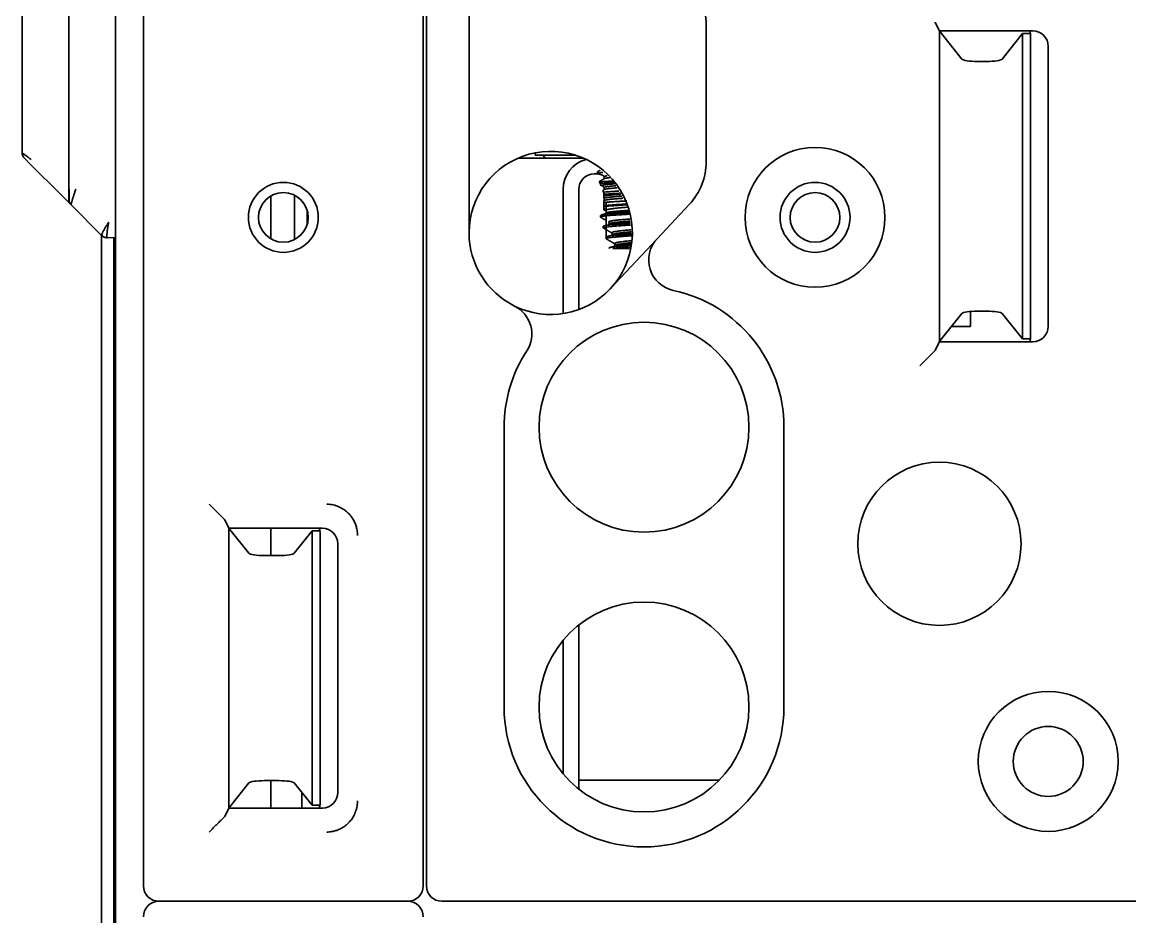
# Model space of a CAD drawing. Header units: millimetres. Extents: x -36 to 4467, y 2 to 3322.
# Drawn here: x 2487.3 to 2558.5, y 2650 to 2707.6 of the extents above; entities that cross this region are included whole.
import ezdxf

# ---------------------------------------------------------------- set-up
doc = ezdxf.new("R2010")
doc.units = ezdxf.units.MM
doc.layers.add('1', color=7, linetype='Continuous', true_color=0xffffff)

msp = doc.modelspace()

# ---------------------------------------------------------------- linework, layer by layer
at = {"layer": '1', "color": 7, "linetype": 'Continuous', "lineweight": 35}
for p, q in [((2495.073, 3178.038), (2495.073, 2652.038)), ((2493.273, 2546.379), (2493.273, 3159.238)), ((2490.273, 2757.626), (2490.273, 2696.85)), ((2487.273, 2755.281), (2487.273, 2699.195)), ((2513.073, 2652.038), (2513.073, 2725.038)), ((2513.273, 2652.038), (2513.273, 2724.038)), ((2516.023, 2712.038), (2516.023, 2694.038)), ((2546.002, 2707.582), (2546.273, 2707.038)), ((2531.273, 2698.618), (2531.273, 2707.458)), ((2546.273, 2687.038), (2546.273, 2707.038)), ((2552.284, 2707.038), (2546.273, 2707.038)), ((2546.331, 2706.965), (2546.305, 2707.038)), ((2547.719, 2705.224), (2546.331, 2706.965)), ((2551.617, 2706.862), (2550.312, 2705.224)), ((2552.128, 2706.862), (2551.617, 2706.862)), ((2551.617, 2706.862), (2551.617, 2687.214)), ((2552.132, 2687.288), (2552.132, 2706.788)), ((2553.273, 2688.038), (2553.273, 2706.038)), ((2549.321, 2705.072), (2548.709, 2705.072)), ((2520.273, 2699.192), (2520.273, 2699.038)), ((2522.874, 2699.038), (2520.273, 2699.038)), ((2487.858, 2698.402), (2487.419, 2698.842)), ((2489.687, 2696.574), (2487.858, 2698.402)), ((2519.148, 2698.838), (2523.404, 2698.838)), ((2524.073, 2697.838), (2524.315, 2697.838)), ((2524.281, 2697.974), (2524.272, 2697.963)), ((2524.272, 2697.963), (2524.272, 2697.861)), ((2524.714, 2697.66), (2524.714, 2697.518)), ((2490.273, 2696.85), (2490.273, 2696.195)), ((2522.073, 2688.849), (2522.073, 2696.838)), ((2523.073, 2689.106), (2523.073, 2696.838)), ((2524.413, 2697.305), (2524.399, 2697.342)), ((2524.401, 2697.338), (2524.41, 2697.315)), ((2524.5, 2697.09), (2524.491, 2697.108)), ((2524.498, 2697.088), (2524.586, 2697.064)), ((2524.714, 2696.96), (2524.714, 2696.818)), ((2490.419, 2695.842), (2489.687, 2696.574)), ((2503.273, 2693.652), (2503.273, 2696.421)), ((2504.798, 2693.612), (2504.798, 2696.465)), ((2524.685, 2696.28), (2524.714, 2696.256)), ((2524.69, 2696.614), (2524.69, 2696.517)), ((2524.714, 2696.26), (2524.714, 2696.123)), ((2490.419, 2695.842), (2492.384, 2693.877)), ((2505.595, 2694.545), (2505.595, 2695.532)), ((2524.689, 2695.69), (2524.691, 2695.615)), ((2524.691, 2695.998), (2524.691, 2695.791)), ((2524.692, 2695.577), (2524.693, 2695.521)), ((2524.829, 2695.51), (2524.806, 2695.49)), ((2524.806, 2695.49), (2524.851, 2695.323)), ((2524.841, 2696.023), (2524.841, 2695.315)), ((2526.162, 2695.901), (2526.162, 2695.949)), ((2528.112, 2693.662), (2530.193, 2695.885)), ((2524.466, 2695.165), (2524.466, 2695.062)), ((2524.841, 2695.241), (2524.841, 2693.766)), ((2525.004, 2694.75), (2525.038, 2694.625)), ((2524.653, 2694.465), (2524.653, 2694.363)), ((2525.192, 2694.05), (2525.225, 2693.926)), ((2492.373, 2693.891), (2492.373, 2547.038)), ((2492.748, 2693.729), (2493.273, 2693.738)), ((2493.173, 2693.742), (2493.173, 2547.038)), ((2524.841, 2693.766), (2524.841, 2693.664)), ((2528.112, 2693.662), (2525.105, 2690.45)), ((2525.38, 2693.35), (2525.415, 2693.217)), ((2525.029, 2693.067), (2525.029, 2693.034)), ((2548.273, 2688.008), (2548.273, 2688.987)), ((2548.709, 2689.004), (2549.321, 2689.004)), ((2546.331, 2687.111), (2547.719, 2688.852)), ((2550.312, 2688.852), (2551.617, 2687.214)), ((2548.273, 2688.008), (2547.046, 2688.008)), ((2546.273, 2687.038), (2546.002, 2686.494)), ((2546.273, 2687.038), (2552.284, 2687.038)), ((2546.305, 2687.038), (2546.331, 2687.111)), ((2551.617, 2687.214), (2552.128, 2687.214)), ((2545.006, 2685.494), (2545.991, 2686.478)), ((2518.273, 2681.538), (2518.273, 2663.538)), ((2536.273, 2663.538), (2536.273, 2681.538)), ((2500.573, 2675.038), (2500.302, 2675.582)), ((2500.573, 2675.038), (2500.573, 2657.038)), ((2500.573, 2675.038), (2506.584, 2675.038)), ((2501.857, 2673.427), (2500.631, 2674.965)), ((2503.273, 2673.274), (2503.273, 2675.037)), ((2505.917, 2674.862), (2504.773, 2673.427)), ((2506.428, 2674.862), (2505.917, 2674.862)), ((2505.917, 2674.862), (2505.917, 2657.214)), ((2506.432, 2674.788), (2506.432, 2657.288)), ((2507.573, 2674.038), (2507.573, 2658.038)), ((2503.783, 2673.275), (2502.847, 2673.275)), ((2523.073, 2668.822), (2523.073, 2658.254)), ((2522.073, 2659.234), (2522.073, 2667.842)), ((2501.857, 2658.65), (2500.631, 2657.111)), ((2503.783, 2658.801), (2502.847, 2658.801)), ((2503.273, 2657.036), (2503.273, 2658.801)), ((2505.917, 2657.214), (2504.773, 2658.65)), ((2523.076, 2658.838), (2532.123, 2658.838)), ((2505.273, 2657.047), (2505.273, 2658.028)), ((2500.573, 2657.038), (2500.302, 2656.494)), ((2506.584, 2657.038), (2500.573, 2657.038)), ((2506.428, 2657.214), (2505.917, 2657.214)), ((2496.072, 2651.038), (2496.073, 2651.038)), ((2496.073, 2651.038), (2512.073, 2651.038)), ((2496.073, 2651.038), (2512.073, 2651.038)), ((2512.073, 2651.038), (2512.073, 2651.038)), ((3072.273, 2651.038), (2514.273, 2651.038))]:
    msp.add_line(p, q, dxfattribs=at)
for centre, radius in [((2538.273, 2695.038), 4.5), ((2538.273, 2695.038), 2.25), ((2504.073, 2695.038), 1.6), ((2538.273, 2695.038), 1.6), ((2527.273, 2681.538), 6.75), ((2546.273, 2674.038), 5.25), ((2527.273, 2663.538), 6.75), ((2553.273, 2660.038), 4.5), ((2553.273, 2660.038), 2.25)]:
    msp.add_circle(centre, radius, dxfattribs=at)
for centre, radius, start, end in [((2527.273, 2707.458), 4, 0, 43.11144), ((2551.382, 2706.788), 0.75, 0, 19.47234), ((2487.773, 2699.195), 0.5, 180, 225), ((2521.273, 2694.038), 5.25, 316.89, 180), ((2524.073, 2696.838), 2, 105.15656, 180), ((2527.273, 2698.618), 4, 316.88856, 0), ((2524.073, 2696.838), 1, 90, 180), ((2504.073, 2695.038), 2.25, 90, 270), ((2504.073, 2695.038), 2.25, 270, 90), ((2490.773, 2696.195), 0.5, 180, 225), ((2521.273, 2694.038), 5.25, 180, 243.65351), ((2529.572, 2692.295), 2, 136.88856, 257.93403), ((2521.273, 2694.038), 5.25, 243.65351, 316.88856), ((2527.273, 2681.538), 9, 0, 77.93403), ((2518.055, 2687.541), 2, 326.92512, 63.65351), ((2551.382, 2687.288), 0.75, 340.52766, 0), ((2527.273, 2681.538), 9, 146.92512, 180), ((2505.682, 2674.788), 0.75, 0, 19.47234), ((2527.273, 2663.538), 9, 180, 0), ((2505.682, 2657.288), 0.75, 340.52766, 0), ((2496.073, 2652.038), 1, 180, 270), ((2512.073, 2652.038), 1, 270, 0), ((2514.273, 2652.038), 1, 180, 270), ((2496.073, 2650.038), 1, 90.00873, 179.99127), ((2512.073, 2650.038), 1, 0.00873, 89.99127)]:
    msp.add_arc(centre, radius, start, end, dxfattribs=at)
for centre, major_axis, ratio, start_param, end_param in [((2545.006, 2707.567), (1, 0), 0.176327, 0.087266, 0.174533), ((2552.269, 2706.023), (-0.453, -0.913), 0.981173, 2.038989, 3.59465), ((2548.709, 2705.248), (1, 0), 0.176327, 3.281219, 4.712389), ((2549.321, 2705.248), (1, 0), 0.176327, 4.712389, 6.143559), ((2548.709, 2688.828), (1, 0), 0.176327, 1.570796, 3.001966), ((2549.321, 2688.828), (1, 0), 0.176327, 0.139626, 1.570796), ((2552.269, 2688.053), (-0.453, 0.913), 0.981173, 2.688535, 4.244197), ((2545.006, 2686.509), (1, 0), 0.176327, 6.108652, 6.195919), ((2499.276, 2675.567), (-1.03, 0), 0.173648, 3.227534, 3.313519), ((2506.569, 2674.023), (0.453, 0.913), 0.981173, 5.180581, 6.736243), ((2502.847, 2673.451), (1, 0), 0.176327, 3.281219, 4.712389), ((2503.783, 2673.451), (1, 0), 0.176327, 4.712389, 6.143559), ((2502.847, 2658.625), (1, 0), 0.176327, 1.570796, 3.001966), ((2503.783, 2658.625), (1, 0), 0.176327, 0.139626, 1.570796), ((2506.569, 2658.054), (-0.453, 0.913), 0.981173, 2.688535, 4.244197), ((2499.276, 2656.509), (1.03, 0), 0.173648, 6.111259, 6.197244)]:
    msp.add_ellipse(centre, major_axis=major_axis, ratio=ratio, start_param=start_param, end_param=end_param, dxfattribs=at)
for points, knots in [([(2487.858, 2698.756), (2487.821, 2698.784), (2487.75, 2698.837), (2487.656, 2698.908), (2487.573, 2698.97), (2487.501, 2699.024), (2487.439, 2699.071), (2487.387, 2699.11), (2487.345, 2699.141), (2487.312, 2699.165), (2487.289, 2699.183), (2487.276, 2699.193), (2487.273, 2699.195), (2487.273, 2699.195)], [0, 0, 0, 0, 0.091517, 0.183034, 0.274551, 0.366068, 0.457584, 0.549101, 0.640618, 0.732135, 0.823652, 0.915169, 1, 1, 1, 1]), ([(2520.772, 2699.033), (2520.789, 2699.008), (2520.805, 2698.986), (2520.856, 2698.922), (2520.891, 2698.89), (2520.926, 2698.868)], [0, 0, 0, 0, 0.32071, 0.32071, 1, 1, 1, 1]), ([(2524.63, 2697.929), (2524.609, 2697.927), (2524.588, 2697.925), (2524.543, 2697.92), (2524.52, 2697.917), (2524.456, 2697.91), (2524.419, 2697.904), (2524.358, 2697.894), (2524.333, 2697.889), (2524.309, 2697.883), (2524.305, 2697.881), (2524.297, 2697.879), (2524.286, 2697.875), (2524.279, 2697.871), (2524.27, 2697.863), (2524.27, 2697.858), (2524.28, 2697.851), (2524.285, 2697.848), (2524.295, 2697.844), (2524.299, 2697.843), (2524.307, 2697.84), (2524.311, 2697.839), (2524.317, 2697.837), (2524.319, 2697.837), (2524.32, 2697.837)], [0, 0, 0, 0, 0.069519, 0.069519, 0.153075, 0.153075, 0.320187, 0.320187, 0.487299, 0.487299, 0.529078, 0.529078, 0.570856, 0.654412, 0.654412, 0.821524, 0.821524, 0.90508, 0.90508, 0.946858, 0.946858, 0.988636, 0.988636, 1, 1, 1, 1]), ([(2524.907, 2697.716), (2524.897, 2697.715), (2524.887, 2697.713), (2524.863, 2697.71), (2524.849, 2697.707), (2524.811, 2697.7), (2524.79, 2697.695), (2524.755, 2697.686), (2524.741, 2697.682), (2524.727, 2697.675), (2524.723, 2697.672), (2524.717, 2697.668), (2524.715, 2697.665), (2524.714, 2697.662), (2524.714, 2697.661), (2524.714, 2697.66)], [0, 0, 0, 0, 0.07984, 0.07984, 0.204591, 0.204591, 0.454092, 0.454092, 0.703593, 0.703593, 0.828343, 0.828343, 0.953094, 0.953094, 1, 1, 1, 1]), ([(2524.726, 2697.532), (2524.729, 2697.534), (2524.732, 2697.535), (2524.746, 2697.542), (2524.76, 2697.546), (2524.783, 2697.552), (2524.788, 2697.553), (2524.797, 2697.555), (2524.803, 2697.556), (2524.819, 2697.559), (2524.83, 2697.562), (2524.868, 2697.568), (2524.896, 2697.573), (2524.959, 2697.582), (2524.994, 2697.586), (2525.045, 2697.592), (2525.058, 2697.594), (2525.072, 2697.595)], [0, 0, 0, 0, 0.074232, 0.074232, 0.287543, 0.287543, 0.34087, 0.34087, 0.394198, 0.394198, 0.500853, 0.500853, 0.714164, 0.714164, 0.927474, 0.927474, 1, 1, 1, 1]), ([(2490.303, 2696.85), (2490.303, 2696.754), (2490.304, 2696.57), (2490.304, 2696.347), (2490.304, 2696.195), (2490.304, 2696.1), (2490.304, 2696.036), (2490.304, 2696.021), (2490.304, 2696.021)], [0, 0, 0, 0, 0.240746, 0.484523, 0.609484, 0.737216, 0.867828, 1, 1, 1, 1]), ([(2525.293, 2697.381), (2525.21, 2697.376), (2525.132, 2697.371), (2525.009, 2697.362), (2524.963, 2697.359), (2524.897, 2697.354), (2524.875, 2697.352), (2524.832, 2697.349), (2524.811, 2697.347), (2524.711, 2697.339), (2524.639, 2697.332), (2524.543, 2697.322), (2524.514, 2697.318), (2524.459, 2697.312), (2524.434, 2697.308), (2524.412, 2697.305)], [0, 0, 0, 0, 0.207869, 0.207869, 0.33989, 0.33989, 0.405901, 0.405901, 0.471912, 0.471912, 0.735956, 0.735956, 0.867978, 0.867978, 1, 1, 1, 1]), ([(2525.355, 2697.283), (2525.349, 2697.283), (2525.344, 2697.282), (2525.241, 2697.276), (2525.149, 2697.27), (2525.018, 2697.261), (2524.976, 2697.258), (2524.915, 2697.253), (2524.894, 2697.252), (2524.855, 2697.248), (2524.835, 2697.247), (2524.741, 2697.239), (2524.672, 2697.233), (2524.55, 2697.221), (2524.497, 2697.215), (2524.451, 2697.209)], [0, 0, 0, 0, 0.012955, 0.012955, 0.259716, 0.259716, 0.383097, 0.383097, 0.444787, 0.444787, 0.506477, 0.506477, 0.753239, 0.753239, 1, 1, 1, 1]), ([(2524.451, 2697.208), (2524.462, 2697.183), (2524.472, 2697.16), (2524.484, 2697.132), (2524.488, 2697.123), (2524.494, 2697.109), (2524.496, 2697.103), (2524.5, 2697.094), (2524.501, 2697.09), (2524.502, 2697.087), (2524.502, 2697.087), (2524.502, 2697.087)], [0, 0, 0, 0, 0.35747, 0.35747, 0.536205, 0.536205, 0.71494, 0.71494, 0.893676, 0.893676, 1, 1, 1, 1]), ([(2525.398, 2697.196), (2525.316, 2697.19), (2525.155, 2697.177), (2525.004, 2697.163), (2524.879, 2697.15), (2524.768, 2697.136), (2524.676, 2697.122), (2524.618, 2697.108), (2524.577, 2697.095), (2524.566, 2697.083), (2524.573, 2697.074), (2524.575, 2697.073)], [0, 0, 0, 0, 0.152349, 0.313431, 0.341204, 0.474514, 0.635596, 0.696696, 0.796678, 0.957761, 1, 1, 1, 1]), ([(2525.464, 2697.075), (2525.417, 2697.071), (2525.317, 2697.062), (2525.226, 2697.053), (2525.168, 2697.048), (2525.156, 2697.046), (2525.134, 2697.044), (2525.1, 2697.04), (2525.069, 2697.037), (2525.009, 2697.03), (2524.972, 2697.025), (2524.921, 2697.019), (2524.905, 2697.016), (2524.883, 2697.013), (2524.876, 2697.012), (2524.861, 2697.009), (2524.854, 2697.008), (2524.821, 2697.002), (2524.799, 2696.997), (2524.761, 2696.988), (2524.747, 2696.984), (2524.73, 2696.977), (2524.726, 2696.974), (2524.719, 2696.97), (2524.717, 2696.967), (2524.714, 2696.963), (2524.714, 2696.962), (2524.714, 2696.96)], [0, 0, 0, 0, 0.104645, 0.226895, 0.226895, 0.257457, 0.257457, 0.28802, 0.349144, 0.349144, 0.471394, 0.471394, 0.532518, 0.532518, 0.563081, 0.563081, 0.593643, 0.593643, 0.715892, 0.715892, 0.838142, 0.838142, 0.899267, 0.899267, 0.960391, 0.960391, 1, 1, 1, 1]), ([(2524.726, 2696.832), (2524.73, 2696.834), (2524.734, 2696.836), (2524.75, 2696.843), (2524.765, 2696.847), (2524.793, 2696.854), (2524.804, 2696.856), (2524.826, 2696.861), (2524.838, 2696.863), (2524.876, 2696.87), (2524.905, 2696.874), (2524.969, 2696.883), (2525.005, 2696.888), (2525.053, 2696.893), (2525.063, 2696.894), (2525.083, 2696.897), (2525.114, 2696.9), (2525.146, 2696.903), (2525.212, 2696.91), (2525.259, 2696.914), (2525.332, 2696.921), (2525.37, 2696.925), (2525.409, 2696.928), (2525.436, 2696.93), (2525.449, 2696.931), (2525.488, 2696.935), (2525.515, 2696.937), (2525.541, 2696.939)], [0, 0, 0, 0, 0.056509, 0.056509, 0.182644, 0.182644, 0.245711, 0.245711, 0.308779, 0.308779, 0.434914, 0.434914, 0.561049, 0.561049, 0.592583, 0.592583, 0.624117, 0.687185, 0.687185, 0.81332, 0.81332, 0.876387, 0.907921, 0.907921, 0.939455, 0.939455, 1, 1, 1, 1]), ([(2524.631, 2696.77), (2524.63, 2696.772), (2524.629, 2696.773), (2524.628, 2696.776), (2524.628, 2696.775), (2524.632, 2696.766), (2524.634, 2696.759), (2524.636, 2696.755), (2524.645, 2696.73), (2524.657, 2696.699), (2524.671, 2696.66)], [0, 0, 0, 0, 0.094613, 0.094613, 0.32096, 0.434133, 0.434133, 0.547306, 0.547306, 1, 1, 1, 1]), ([(2524.67, 2696.66), (2524.713, 2696.664), (2524.758, 2696.668), (2524.855, 2696.676), (2524.906, 2696.68), (2525.015, 2696.688), (2525.072, 2696.692), (2525.193, 2696.7), (2525.255, 2696.704), (2525.383, 2696.712), (2525.449, 2696.716), (2525.564, 2696.723), (2525.612, 2696.726), (2525.661, 2696.728)], [0, 0, 0, 0, 0.175631, 0.175631, 0.351262, 0.351262, 0.526894, 0.526894, 0.702525, 0.702525, 0.878156, 0.878156, 1, 1, 1, 1]), ([(2525.731, 2696.593), (2525.709, 2696.591), (2525.622, 2696.586), (2525.537, 2696.58), (2525.459, 2696.575), (2525.444, 2696.574), (2525.413, 2696.572), (2525.397, 2696.571), (2525.351, 2696.568), (2525.321, 2696.566), (2525.233, 2696.56), (2525.119, 2696.552), (2525.014, 2696.544), (2524.938, 2696.538), (2524.913, 2696.536), (2524.864, 2696.533), (2524.841, 2696.531), (2524.772, 2696.525), (2524.729, 2696.521), (2524.689, 2696.517)], [0, 0, 0, 0, 0.052787, 0.210656, 0.210656, 0.250123, 0.250123, 0.289591, 0.289591, 0.368525, 0.368525, 0.526394, 0.684262, 0.684262, 0.763197, 0.763197, 0.842131, 0.842131, 1, 1, 1, 1]), ([(2524.691, 2695.998), (2524.691, 2696.028), (2524.692, 2696.053), (2524.693, 2696.082), (2524.693, 2696.091), (2524.693, 2696.104), (2524.693, 2696.108), (2524.693, 2696.111)], [0, 0, 0, 0, 0.5, 0.5, 0.75, 0.75, 1, 1, 1, 1]), ([(2524.692, 2696.424), (2524.693, 2696.405), (2524.693, 2696.387), (2524.693, 2696.363), (2524.693, 2696.355), (2524.693, 2696.341), (2524.693, 2696.334), (2524.694, 2696.303), (2524.694, 2696.286), (2524.694, 2696.274), (2524.694, 2696.272), (2524.694, 2696.273), (2524.694, 2696.274), (2524.694, 2696.277), (2524.693, 2696.279), (2524.693, 2696.292), (2524.693, 2696.312), (2524.692, 2696.339)], [0, 0, 0, 0, 0.125, 0.125, 0.1875, 0.1875, 0.25, 0.25, 0.5, 0.5, 0.625, 0.625, 0.6875, 0.6875, 0.75, 0.75, 1, 1, 1, 1]), ([(2525.771, 2696.524), (2525.739, 2696.522), (2525.707, 2696.52), (2525.632, 2696.515), (2525.589, 2696.512), (2525.525, 2696.507), (2525.503, 2696.505), (2525.461, 2696.502), (2525.441, 2696.501), (2525.338, 2696.493), (2525.26, 2696.487), (2525.152, 2696.477), (2525.117, 2696.474), (2525.066, 2696.469), (2525.05, 2696.467), (2525.017, 2696.464), (2525.002, 2696.463), (2524.924, 2696.455), (2524.869, 2696.448), (2524.772, 2696.435), (2524.73, 2696.429), (2524.694, 2696.422)], [0, 0, 0, 0, 0.06625, 0.06625, 0.159625, 0.159625, 0.206312, 0.206312, 0.253, 0.253, 0.43975, 0.43975, 0.533125, 0.533125, 0.579812, 0.579812, 0.6265, 0.6265, 0.81325, 0.81325, 1, 1, 1, 1]), ([(2525.838, 2696.404), (2525.787, 2696.4), (2525.738, 2696.396), (2525.659, 2696.39), (2525.629, 2696.388), (2525.585, 2696.384), (2525.57, 2696.383), (2525.541, 2696.381), (2525.526, 2696.38), (2525.455, 2696.374), (2525.401, 2696.369), (2525.296, 2696.36), (2525.247, 2696.355), (2525.176, 2696.348), (2525.152, 2696.346), (2525.108, 2696.341), (2525.087, 2696.339), (2525.025, 2696.332), (2524.987, 2696.327), (2524.918, 2696.318), (2524.887, 2696.314), (2524.832, 2696.304), (2524.808, 2696.299), (2524.768, 2696.29), (2524.753, 2696.285), (2524.735, 2696.279), (2524.73, 2696.276), (2524.722, 2696.272), (2524.719, 2696.269), (2524.715, 2696.265), (2524.714, 2696.263), (2524.714, 2696.26)], [0, 0, 0, 0, 0.07866, 0.07866, 0.127336, 0.127336, 0.151674, 0.151674, 0.176012, 0.176012, 0.273364, 0.273364, 0.370717, 0.370717, 0.419393, 0.419393, 0.468069, 0.468069, 0.565421, 0.565421, 0.662773, 0.662773, 0.760125, 0.760125, 0.857477, 0.857477, 0.906153, 0.906153, 0.954829, 0.954829, 1, 1, 1, 1]), ([(2524.743, 2696.14), (2524.746, 2696.141), (2524.749, 2696.142), (2524.756, 2696.145), (2524.767, 2696.148), (2524.78, 2696.151), (2524.809, 2696.158), (2524.832, 2696.162), (2524.871, 2696.169), (2524.885, 2696.171), (2524.915, 2696.175), (2524.931, 2696.178), (2524.98, 2696.185), (2525.017, 2696.189), (2525.094, 2696.198), (2525.136, 2696.202), (2525.203, 2696.209), (2525.226, 2696.211), (2525.262, 2696.215), (2525.274, 2696.216), (2525.299, 2696.218), (2525.36, 2696.224), (2525.425, 2696.229), (2525.532, 2696.238), (2525.588, 2696.243), (2525.66, 2696.248), (2525.674, 2696.249), (2525.703, 2696.252), (2525.718, 2696.253), (2525.762, 2696.256), (2525.792, 2696.258), (2525.853, 2696.263), (2525.884, 2696.265), (2525.915, 2696.268)], [0, 0, 0, 0, 0.026283, 0.026283, 0.052565, 0.10513, 0.10513, 0.210261, 0.210261, 0.262826, 0.262826, 0.315391, 0.315391, 0.420521, 0.420521, 0.525652, 0.525652, 0.578217, 0.578217, 0.6045, 0.6045, 0.630782, 0.735913, 0.735913, 0.841043, 0.841043, 0.867325, 0.867325, 0.893608, 0.893608, 0.946173, 0.946173, 1, 1, 1, 1]), ([(2524.69, 2695.997), (2524.73, 2696.002), (2524.774, 2696.006), (2524.867, 2696.014), (2524.917, 2696.019), (2524.997, 2696.025), (2525.024, 2696.027), (2525.081, 2696.031), (2525.11, 2696.033), (2525.198, 2696.039), (2525.259, 2696.043), (2525.386, 2696.051), (2525.451, 2696.055), (2525.553, 2696.061), (2525.587, 2696.063), (2525.64, 2696.066), (2525.657, 2696.067), (2525.692, 2696.069), (2525.71, 2696.07), (2525.799, 2696.074), (2525.871, 2696.078), (2526.016, 2696.086), (2526.09, 2696.09), (2526.164, 2696.093)], [0, 0, 0, 0, 0.125, 0.125, 0.25, 0.25, 0.3125, 0.3125, 0.375, 0.375, 0.5, 0.5, 0.625, 0.625, 0.6875, 0.6875, 0.71875, 0.71875, 0.75, 0.75, 0.875, 0.875, 1, 1, 1, 1]), ([(2526.164, 2695.901), (2526.09, 2695.897), (2526.016, 2695.892), (2525.871, 2695.883), (2525.8, 2695.878), (2525.659, 2695.868), (2525.59, 2695.864), (2525.505, 2695.858), (2525.488, 2695.857), (2525.454, 2695.854), (2525.404, 2695.851), (2525.356, 2695.847), (2525.26, 2695.841), (2525.199, 2695.836), (2525.082, 2695.827), (2525.026, 2695.823), (2524.918, 2695.814), (2524.818, 2695.805), (2524.73, 2695.796), (2524.69, 2695.792)], [0, 0, 0, 0, 0.125, 0.125, 0.25, 0.25, 0.375, 0.375, 0.40625, 0.40625, 0.4375, 0.5, 0.5, 0.625, 0.625, 0.75, 0.75, 0.875, 1, 1, 1, 1]), ([(2526.15, 2695.848), (2526.13, 2695.847), (2526.109, 2695.846), (2526.042, 2695.842), (2525.995, 2695.839), (2525.855, 2695.83), (2525.764, 2695.824), (2525.632, 2695.814), (2525.589, 2695.811), (2525.525, 2695.807), (2525.504, 2695.805), (2525.461, 2695.802), (2525.441, 2695.8), (2525.338, 2695.793), (2525.26, 2695.786), (2525.116, 2695.774), (2525.048, 2695.767), (2524.923, 2695.755), (2524.868, 2695.748), (2524.771, 2695.735), (2524.73, 2695.729), (2524.694, 2695.722)], [0, 0, 0, 0, 0.031838, 0.031838, 0.106312, 0.106312, 0.25526, 0.25526, 0.329734, 0.329734, 0.366971, 0.366971, 0.404208, 0.404208, 0.553156, 0.553156, 0.702104, 0.702104, 0.851052, 0.851052, 1, 1, 1, 1]), ([(2524.815, 2695.274), (2524.824, 2695.276), (2524.898, 2695.295), (2525.15, 2695.331), (2525.699, 2695.377), (2526.114, 2695.407), (2526.3, 2695.42)], [0, 0, 0, 0, 0.051751, 0.388296, 0.724841, 1, 1, 1, 1]), ([(2524.829, 2695.509), (2524.842, 2695.515), (2524.859, 2695.522), (2524.892, 2695.534), (2524.904, 2695.537), (2524.931, 2695.544), (2524.945, 2695.548), (2524.969, 2695.553), (2524.977, 2695.554), (2524.995, 2695.558), (2525.003, 2695.559), (2525.031, 2695.564), (2525.05, 2695.568), (2525.111, 2695.578), (2525.155, 2695.585), (2525.228, 2695.595), (2525.253, 2695.599), (2525.305, 2695.606), (2525.332, 2695.609), (2525.416, 2695.619), (2525.474, 2695.626), (2525.596, 2695.64), (2525.66, 2695.647), (2525.743, 2695.655), (2525.76, 2695.657), (2525.793, 2695.66), (2525.844, 2695.665), (2525.895, 2695.67), (2525.998, 2695.68), (2526.068, 2695.687), (2526.17, 2695.697), (2526.2, 2695.7), (2526.231, 2695.703)], [0, 0, 0, 0, 0.106036, 0.106036, 0.159054, 0.159054, 0.212072, 0.212072, 0.238581, 0.238581, 0.26509, 0.26509, 0.318108, 0.318108, 0.424144, 0.424144, 0.477162, 0.477162, 0.530181, 0.530181, 0.636217, 0.636217, 0.742253, 0.742253, 0.768762, 0.768762, 0.795271, 0.848289, 0.848289, 0.954325, 0.954325, 1, 1, 1, 1]), ([(2526.293, 2695.494), (2526.287, 2695.494), (2526.281, 2695.493), (2526.255, 2695.491), (2526.236, 2695.49), (2526.197, 2695.487), (2526.177, 2695.485), (2526.119, 2695.48), (2526.081, 2695.477), (2525.967, 2695.468), (2525.892, 2695.462), (2525.801, 2695.454), (2525.783, 2695.453), (2525.746, 2695.45), (2525.728, 2695.448), (2525.675, 2695.444), (2525.64, 2695.441), (2525.538, 2695.433), (2525.473, 2695.427), (2525.381, 2695.419), (2525.351, 2695.416), (2525.308, 2695.411), (2525.294, 2695.41), (2525.266, 2695.407), (2525.253, 2695.405), (2525.186, 2695.398), (2525.139, 2695.392), (2525.074, 2695.382), (2525.054, 2695.379), (2525.025, 2695.374), (2525.016, 2695.373), (2524.999, 2695.369), (2524.99, 2695.368), (2524.95, 2695.36), (2524.923, 2695.354), (2524.893, 2695.345), (2524.884, 2695.342), (2524.87, 2695.336), (2524.864, 2695.334), (2524.859, 2695.33), (2524.858, 2695.329), (2524.857, 2695.329)], [0, 0, 0, 0, 0.008475, 0.008475, 0.035637, 0.035637, 0.062799, 0.062799, 0.117123, 0.117123, 0.225771, 0.225771, 0.252934, 0.252934, 0.280096, 0.280096, 0.33442, 0.33442, 0.443068, 0.443068, 0.497392, 0.497392, 0.524555, 0.524555, 0.551717, 0.551717, 0.660365, 0.660365, 0.714689, 0.714689, 0.741851, 0.741851, 0.769013, 0.769013, 0.877662, 0.877662, 0.931986, 0.931986, 0.98631, 0.98631, 1, 1, 1, 1]), ([(2492.384, 2693.877), (2492.384, 2693.877), (2492.384, 2693.877), (2492.382, 2693.879), (2492.38, 2693.885), (2492.381, 2693.902), (2492.387, 2693.926), (2492.398, 2693.956), (2492.413, 2693.993), (2492.433, 2694.037), (2492.458, 2694.087), (2492.487, 2694.143), (2492.519, 2694.203), (2492.556, 2694.269), (2492.596, 2694.339), (2492.639, 2694.412), (2492.685, 2694.489), (2492.733, 2694.567), (2492.784, 2694.648), (2492.82, 2694.704), (2492.838, 2694.732)], [0, 0, 0, 0, 0.000002, 0.000002, 0.062502, 0.125002, 0.187502, 0.250002, 0.312501, 0.375001, 0.437501, 0.500001, 0.562501, 0.625001, 0.687501, 0.750001, 0.8125, 0.875, 0.9375, 1, 1, 1, 1]), ([(2492.742, 2693.732), (2492.742, 2693.732), (2492.742, 2693.732), (2492.739, 2693.734), (2492.734, 2693.742), (2492.729, 2693.761), (2492.725, 2693.789), (2492.723, 2693.825), (2492.723, 2693.868), (2492.725, 2693.919), (2492.728, 2693.978), (2492.734, 2694.043), (2492.741, 2694.114), (2492.75, 2694.19), (2492.761, 2694.272), (2492.773, 2694.358), (2492.787, 2694.447), (2492.802, 2694.538), (2492.819, 2694.634), (2492.831, 2694.699), (2492.838, 2694.732)], [0, 0, 0, 0, 0.000006, 0.000006, 0.062506, 0.125005, 0.187505, 0.250005, 0.312504, 0.375004, 0.437503, 0.500003, 0.562503, 0.625002, 0.687502, 0.750002, 0.812501, 0.875001, 0.9375, 1, 1, 1, 1]), ([(2524.479, 2695.049), (2524.479, 2695.049), (2524.447, 2695.066), (2524.51, 2695.099), (2524.932, 2695.148), (2525.593, 2695.195), (2526.092, 2695.225), (2526.319, 2695.239)], [0, 0, 0, 0, 0.005142, 0.264605, 0.524068, 0.783531, 1, 1, 1, 1]), ([(2524.511, 2695.19), (2524.519, 2695.192), (2524.528, 2695.194), (2524.551, 2695.199), (2524.566, 2695.202), (2524.59, 2695.206), (2524.599, 2695.208), (2524.617, 2695.211), (2524.626, 2695.212), (2524.675, 2695.219), (2524.72, 2695.225), (2524.796, 2695.233), (2524.823, 2695.236), (2524.866, 2695.241), (2524.88, 2695.242), (2524.91, 2695.245), (2524.926, 2695.246), (2525.005, 2695.253), (2525.073, 2695.259), (2525.217, 2695.27), (2525.294, 2695.276), (2525.395, 2695.283), (2525.416, 2695.284), (2525.457, 2695.287), (2525.52, 2695.292), (2525.584, 2695.296), (2525.713, 2695.304), (2525.802, 2695.31), (2525.915, 2695.317), (2525.938, 2695.318), (2525.984, 2695.321), (2526.008, 2695.322), (2526.077, 2695.327), (2526.123, 2695.329), (2526.216, 2695.335), (2526.262, 2695.338), (2526.309, 2695.341)], [0, 0, 0, 0, 0.044494, 0.044494, 0.100674, 0.100674, 0.128764, 0.128764, 0.156854, 0.156854, 0.269213, 0.269213, 0.325393, 0.325393, 0.353483, 0.353483, 0.381573, 0.381573, 0.493933, 0.493933, 0.606292, 0.606292, 0.634382, 0.634382, 0.662472, 0.718652, 0.718652, 0.831011, 0.831011, 0.859101, 0.859101, 0.887191, 0.887191, 0.943371, 0.943371, 1, 1, 1, 1]), ([(2525.004, 2694.75), (2525.004, 2694.751), (2525.004, 2694.752), (2525.004, 2694.756), (2525.005, 2694.759), (2525.012, 2694.768), (2525.022, 2694.774), (2525.043, 2694.782), (2525.051, 2694.785), (2525.07, 2694.79), (2525.081, 2694.793), (2525.115, 2694.801), (2525.143, 2694.806), (2525.19, 2694.814), (2525.207, 2694.817), (2525.243, 2694.822), (2525.262, 2694.825), (2525.321, 2694.833), (2525.363, 2694.838), (2525.432, 2694.847), (2525.456, 2694.849), (2525.505, 2694.855), (2525.531, 2694.858), (2525.609, 2694.867), (2525.717, 2694.878), (2525.834, 2694.889), (2525.91, 2694.895), (2525.925, 2694.897), (2525.956, 2694.899), (2526.002, 2694.903), (2526.048, 2694.907), (2526.141, 2694.915), (2526.204, 2694.92), (2526.283, 2694.926), (2526.299, 2694.927), (2526.327, 2694.93), (2526.34, 2694.931), (2526.352, 2694.932)], [0, 0, 0, 0, 0.014944, 0.014944, 0.059957, 0.059957, 0.149982, 0.149982, 0.194995, 0.194995, 0.240007, 0.240007, 0.330032, 0.330032, 0.375045, 0.375045, 0.420058, 0.420058, 0.510083, 0.510083, 0.555095, 0.555095, 0.600108, 0.600108, 0.690133, 0.780158, 0.780158, 0.802665, 0.802665, 0.825171, 0.870184, 0.870184, 0.960209, 0.960209, 0.982715, 0.982715, 1, 1, 1, 1]), ([(2525.007, 2694.578), (2525.081, 2694.599), (2525.411, 2694.649), (2526.027, 2694.698), (2526.374, 2694.726)], [0, 0, 0, 0, 0.429552, 1, 1, 1, 1]), ([(2526.366, 2694.801), (2526.343, 2694.799), (2526.32, 2694.796), (2526.278, 2694.793), (2526.258, 2694.791), (2526.22, 2694.787), (2526.2, 2694.785), (2526.142, 2694.78), (2526.104, 2694.777), (2525.99, 2694.766), (2525.915, 2694.76), (2525.825, 2694.751), (2525.807, 2694.75), (2525.771, 2694.746), (2525.718, 2694.741), (2525.667, 2694.737), (2525.569, 2694.727), (2525.507, 2694.72), (2525.435, 2694.712), (2525.42, 2694.71), (2525.393, 2694.706), (2525.353, 2694.701), (2525.291, 2694.692), (2525.247, 2694.685), (2525.217, 2694.679), (2525.207, 2694.678), (2525.188, 2694.674), (2525.179, 2694.672), (2525.135, 2694.663), (2525.108, 2694.657), (2525.076, 2694.647), (2525.067, 2694.643), (2525.055, 2694.638), (2525.051, 2694.636), (2525.048, 2694.633)], [0, 0, 0, 0, 0.036636, 0.036636, 0.067372, 0.067372, 0.098107, 0.098107, 0.159577, 0.159577, 0.282518, 0.282518, 0.313253, 0.313253, 0.343988, 0.405459, 0.405459, 0.528399, 0.528399, 0.559135, 0.559135, 0.58987, 0.65134, 0.71281, 0.71281, 0.743546, 0.743546, 0.774281, 0.774281, 0.897222, 0.897222, 0.958692, 0.958692, 1, 1, 1, 1]), ([(2524.665, 2694.35), (2524.658, 2694.354), (2524.621, 2694.39), (2525.047, 2694.455), (2525.973, 2694.516), (2526.394, 2694.544)], [0, 0, 0, 0, 0.056867, 0.564032, 1, 1, 1, 1]), ([(2524.653, 2694.465), (2524.653, 2694.467), (2524.654, 2694.47), (2524.662, 2694.478), (2524.676, 2694.485), (2524.703, 2694.493), (2524.709, 2694.494), (2524.722, 2694.498), (2524.729, 2694.499), (2524.751, 2694.504), (2524.767, 2694.507), (2524.822, 2694.517), (2524.865, 2694.523), (2524.928, 2694.531), (2524.941, 2694.532), (2524.968, 2694.536), (2525.009, 2694.54), (2525.053, 2694.545), (2525.147, 2694.555), (2525.215, 2694.561), (2525.326, 2694.57), (2525.364, 2694.573), (2525.443, 2694.58), (2525.483, 2694.583), (2525.607, 2694.592), (2525.692, 2694.599), (2525.803, 2694.606), (2525.826, 2694.608), (2525.871, 2694.611), (2525.939, 2694.616), (2526.007, 2694.621), (2526.144, 2694.63), (2526.237, 2694.636), (2526.347, 2694.643), (2526.365, 2694.645), (2526.382, 2694.646)], [0, 0, 0, 0, 0.036913, 0.036913, 0.141779, 0.141779, 0.167995, 0.167995, 0.194211, 0.194211, 0.246644, 0.246644, 0.35151, 0.35151, 0.377727, 0.377727, 0.403943, 0.456376, 0.456376, 0.561242, 0.561242, 0.613675, 0.613675, 0.666107, 0.666107, 0.770973, 0.770973, 0.79719, 0.79719, 0.823406, 0.875839, 0.875839, 0.980705, 0.980705, 1, 1, 1, 1]), ([(2525.192, 2694.05), (2525.192, 2694.05), (2525.192, 2694.051), (2525.191, 2694.054), (2525.192, 2694.058), (2525.198, 2694.068), (2525.208, 2694.074), (2525.227, 2694.083), (2525.231, 2694.084), (2525.24, 2694.088), (2525.245, 2694.089), (2525.26, 2694.094), (2525.272, 2694.098), (2525.31, 2694.107), (2525.34, 2694.113), (2525.393, 2694.123), (2525.412, 2694.126), (2525.452, 2694.132), (2525.473, 2694.135), (2525.538, 2694.144), (2525.585, 2694.151), (2525.662, 2694.16), (2525.688, 2694.164), (2525.742, 2694.17), (2525.77, 2694.174), (2525.854, 2694.184), (2525.912, 2694.19), (2525.988, 2694.198), (2526.004, 2694.199), (2526.035, 2694.203), (2526.081, 2694.207), (2526.128, 2694.212), (2526.221, 2694.221), (2526.284, 2694.227), (2526.364, 2694.234), (2526.38, 2694.236), (2526.406, 2694.238), (2526.415, 2694.239), (2526.425, 2694.24)], [0, 0, 0, 0, 0.004022, 0.004022, 0.054293, 0.054293, 0.154836, 0.154836, 0.179972, 0.179972, 0.205108, 0.205108, 0.255379, 0.255379, 0.355922, 0.355922, 0.406193, 0.406193, 0.456465, 0.456465, 0.557008, 0.557008, 0.607279, 0.607279, 0.657551, 0.657551, 0.758094, 0.758094, 0.783229, 0.783229, 0.808365, 0.858637, 0.858637, 0.95918, 0.95918, 0.984315, 0.984315, 1, 1, 1, 1]), ([(2525.206, 2693.884), (2525.286, 2693.907), (2525.61, 2693.957), (2526.16, 2694.007), (2526.448, 2694.035)], [0, 0, 0, 0, 0.453298, 1, 1, 1, 1]), ([(2526.44, 2694.11), (2526.434, 2694.109), (2526.428, 2694.108), (2526.383, 2694.103), (2526.306, 2694.095), (2526.229, 2694.087), (2526.171, 2694.081), (2526.152, 2694.079), (2526.113, 2694.075), (2526.094, 2694.073), (2525.999, 2694.063), (2525.926, 2694.056), (2525.837, 2694.046), (2525.82, 2694.044), (2525.785, 2694.04), (2525.768, 2694.038), (2525.718, 2694.033), (2525.685, 2694.029), (2525.624, 2694.02), (2525.594, 2694.016), (2525.552, 2694.01), (2525.538, 2694.008), (2525.511, 2694.004), (2525.498, 2694.002), (2525.434, 2693.991), (2525.39, 2693.983), (2525.335, 2693.971), (2525.319, 2693.967), (2525.297, 2693.961), (2525.29, 2693.959), (2525.277, 2693.955), (2525.272, 2693.953), (2525.251, 2693.945), (2525.24, 2693.939), (2525.233, 2693.933)], [0, 0, 0, 0, 0.010659, 0.010659, 0.078983, 0.147308, 0.147308, 0.18147, 0.18147, 0.215633, 0.215633, 0.352282, 0.352282, 0.386444, 0.386444, 0.420607, 0.420607, 0.488931, 0.488931, 0.557256, 0.557256, 0.591418, 0.591418, 0.625581, 0.625581, 0.76223, 0.76223, 0.830555, 0.830555, 0.864717, 0.864717, 0.898879, 0.898879, 1, 1, 1, 1]), ([(2492.385, 2693.875), (2492.398, 2693.864), (2492.421, 2693.842), (2492.458, 2693.815), (2492.492, 2693.794), (2492.523, 2693.778), (2492.573, 2693.756), (2492.631, 2693.739), (2492.687, 2693.731), (2492.716, 2693.729), (2492.733, 2693.729), (2492.743, 2693.729), (2492.748, 2693.729)], [0, 0, 0, 0, 0.127081, 0.240646, 0.340691, 0.427212, 0.500209, 0.749918, 0.874931, 0.924957, 0.962478, 1, 1, 1, 1]), ([(2524.853, 2693.649), (2524.841, 2693.657), (2524.825, 2693.697), (2525.298, 2693.764), (2526.114, 2693.824), (2526.468, 2693.851)], [0, 0, 0, 0, 0.112164, 0.601175, 1, 1, 1, 1]), ([(2524.901, 2693.798), (2524.905, 2693.799), (2524.924, 2693.804), (2524.946, 2693.808), (2524.975, 2693.814), (2524.985, 2693.816), (2525.006, 2693.819), (2525.017, 2693.821), (2525.074, 2693.83), (2525.127, 2693.837), (2525.216, 2693.848), (2525.248, 2693.851), (2525.298, 2693.857), (2525.315, 2693.858), (2525.35, 2693.862), (2525.368, 2693.864), (2525.459, 2693.873), (2525.536, 2693.88), (2525.66, 2693.89), (2525.702, 2693.894), (2525.789, 2693.901), (2525.833, 2693.905), (2525.967, 2693.915), (2526.058, 2693.922), (2526.174, 2693.931), (2526.198, 2693.933), (2526.244, 2693.936), (2526.268, 2693.938), (2526.338, 2693.943), (2526.384, 2693.947), (2526.439, 2693.951), (2526.448, 2693.952), (2526.457, 2693.952)], [0, 0, 0, 0, 0.022852, 0.091685, 0.091685, 0.126101, 0.126101, 0.160518, 0.160518, 0.298183, 0.298183, 0.367015, 0.367015, 0.401432, 0.401432, 0.435848, 0.435848, 0.573513, 0.573513, 0.642346, 0.642346, 0.711178, 0.711178, 0.848844, 0.848844, 0.88326, 0.88326, 0.917676, 0.917676, 0.986509, 0.986509, 1, 1, 1, 1]), ([(2525.029, 2693.067), (2525.029, 2693.069), (2525.03, 2693.07), (2525.031, 2693.074), (2525.033, 2693.076), (2525.038, 2693.08), (2525.041, 2693.082), (2525.052, 2693.088), (2525.062, 2693.092), (2525.088, 2693.101), (2525.103, 2693.105), (2525.13, 2693.111), (2525.139, 2693.113), (2525.16, 2693.117), (2525.17, 2693.119), (2525.204, 2693.126), (2525.252, 2693.134), (2525.31, 2693.142), (2525.356, 2693.148), (2525.371, 2693.15), (2525.404, 2693.154), (2525.42, 2693.156), (2525.471, 2693.162), (2525.507, 2693.166), (2525.581, 2693.175), (2525.62, 2693.179), (2525.681, 2693.185), (2525.701, 2693.187), (2525.743, 2693.191), (2525.764, 2693.193), (2525.828, 2693.199), (2525.915, 2693.207), (2526.005, 2693.215), (2526.074, 2693.221), (2526.097, 2693.223), (2526.144, 2693.227), (2526.167, 2693.229), (2526.236, 2693.235), (2526.311, 2693.242), (2526.385, 2693.248), (2526.413, 2693.251)], [0, 0, 0, 0, 0.025107, 0.025107, 0.058494, 0.058494, 0.09188, 0.09188, 0.158654, 0.158654, 0.225427, 0.225427, 0.258814, 0.258814, 0.292201, 0.292201, 0.358974, 0.425748, 0.425748, 0.459135, 0.459135, 0.492521, 0.492521, 0.559295, 0.559295, 0.626068, 0.626068, 0.659455, 0.659455, 0.692842, 0.692842, 0.759615, 0.826389, 0.826389, 0.859776, 0.859776, 0.893162, 0.893162, 0.959936, 1, 1, 1, 1]), ([(2525.38, 2693.35), (2525.379, 2693.352), (2525.379, 2693.354), (2525.38, 2693.364), (2525.388, 2693.372), (2525.409, 2693.384), (2525.418, 2693.388), (2525.433, 2693.394), (2525.439, 2693.396), (2525.451, 2693.4), (2525.457, 2693.402), (2525.49, 2693.411), (2525.523, 2693.419), (2525.58, 2693.43), (2525.601, 2693.434), (2525.644, 2693.441), (2525.689, 2693.449), (2525.739, 2693.456), (2525.778, 2693.462), (2525.791, 2693.464), (2525.818, 2693.468), (2525.831, 2693.47), (2525.901, 2693.48), (2525.958, 2693.488), (2526.048, 2693.499), (2526.079, 2693.503), (2526.126, 2693.509), (2526.141, 2693.511), (2526.173, 2693.514), (2526.188, 2693.516), (2526.267, 2693.525), (2526.33, 2693.532), (2526.409, 2693.541), (2526.425, 2693.543), (2526.456, 2693.547), (2526.472, 2693.549), (2526.491, 2693.551), (2526.495, 2693.551), (2526.499, 2693.552)], [0, 0, 0, 0, 0.027045, 0.027045, 0.140682, 0.140682, 0.1975, 0.1975, 0.225909, 0.225909, 0.254318, 0.254318, 0.367955, 0.367955, 0.424773, 0.424773, 0.481591, 0.538409, 0.538409, 0.566818, 0.566818, 0.595227, 0.595227, 0.708864, 0.708864, 0.765682, 0.765682, 0.794091, 0.794091, 0.8225, 0.8225, 0.936136, 0.936136, 0.964545, 0.964545, 0.992955, 0.992955, 1, 1, 1, 1]), ([(2525.39, 2693.188), (2525.469, 2693.213), (2525.763, 2693.263), (2526.222, 2693.312), (2526.438, 2693.337)], [0, 0, 0, 0, 0.509099, 1, 1, 1, 1]), ([(2526.462, 2693.416), (2526.448, 2693.414), (2526.433, 2693.412), (2526.38, 2693.405), (2526.303, 2693.395), (2526.226, 2693.386), (2526.168, 2693.379), (2526.149, 2693.376), (2526.11, 2693.372), (2526.091, 2693.369), (2526.035, 2693.362), (2525.999, 2693.358), (2525.927, 2693.349), (2525.892, 2693.344), (2525.824, 2693.334), (2525.792, 2693.329), (2525.731, 2693.319), (2525.702, 2693.314), (2525.66, 2693.306), (2525.647, 2693.304), (2525.621, 2693.299), (2525.609, 2693.296), (2525.573, 2693.289), (2525.53, 2693.279), (2525.496, 2693.27), (2525.473, 2693.262), (2525.466, 2693.26), (2525.454, 2693.255), (2525.448, 2693.253), (2525.433, 2693.246), (2525.426, 2693.241), (2525.419, 2693.233), (2525.417, 2693.231), (2525.415, 2693.225), (2525.414, 2693.223), (2525.415, 2693.219), (2525.415, 2693.218), (2525.415, 2693.217)], [0, 0, 0, 0, 0.027745, 0.027745, 0.101535, 0.175325, 0.175325, 0.21222, 0.21222, 0.249115, 0.249115, 0.322904, 0.322904, 0.396694, 0.396694, 0.470484, 0.470484, 0.544274, 0.544274, 0.581169, 0.581169, 0.618064, 0.618064, 0.691854, 0.765643, 0.765643, 0.802538, 0.802538, 0.839433, 0.839433, 0.913223, 0.913223, 0.950118, 0.950118, 0.987013, 0.987013, 1, 1, 1, 1]), ([(2525.274, 2693.034), (2525.379, 2693.05), (2525.698, 2693.087), (2526.133, 2693.124), (2526.379, 2693.145)], [0, 0, 0, 0, 0.424986, 1, 1, 1, 1]), ([(2526.348, 2693.034), (2526.322, 2693.034), (2526.297, 2693.034), (2526.256, 2693.034), (2526.241, 2693.034), (2526.21, 2693.034), (2526.165, 2693.034), (2526.119, 2693.034), (2526.028, 2693.034), (2525.968, 2693.034), (2525.893, 2693.034), (2525.878, 2693.034), (2525.848, 2693.034), (2525.803, 2693.034), (2525.76, 2693.034), (2525.674, 2693.034), (2525.619, 2693.034), (2525.539, 2693.034), (2525.512, 2693.034), (2525.461, 2693.034), (2525.436, 2693.034), (2525.363, 2693.034), (2525.317, 2693.034), (2525.274, 2693.034)], [0, 0, 0, 0, 0.066293, 0.066293, 0.105198, 0.105198, 0.144102, 0.221911, 0.221911, 0.377529, 0.377529, 0.416433, 0.416433, 0.455338, 0.533147, 0.533147, 0.688764, 0.688764, 0.766573, 0.766573, 0.844382, 0.844382, 1, 1, 1, 1]), ([(2500.291, 2675.598), (2500.287, 2675.601), (2500.28, 2675.609), (2500.265, 2675.624), (2500.247, 2675.642), (2500.226, 2675.663), (2500.201, 2675.687), (2500.155, 2675.733), (2500.076, 2675.813), (2499.956, 2675.932), (2499.814, 2676.075), (2499.683, 2676.206), (2499.559, 2676.33), (2499.442, 2676.447), (2499.355, 2676.534), (2499.306, 2676.582)], [0, 0, 0, 0, 0.033421, 0.067501, 0.102332, 0.138, 0.174583, 0.212157, 0.323796, 0.44808, 0.570732, 0.71217, 0.785824, 0.881767, 1, 1, 1, 1]), ([(2500.291, 2656.478), (2500.287, 2656.475), (2500.28, 2656.468), (2500.265, 2656.453), (2500.247, 2656.435), (2500.226, 2656.413), (2500.201, 2656.389), (2500.155, 2656.343), (2500.076, 2656.264), (2499.956, 2656.144), (2499.814, 2656.002), (2499.683, 2655.87), (2499.558, 2655.746), (2499.442, 2655.63), (2499.355, 2655.542), (2499.306, 2655.494)], [0, 0, 0, 0, 0.033421, 0.067501, 0.102332, 0.138, 0.174583, 0.212157, 0.323796, 0.44808, 0.570732, 0.71217, 0.785824, 0.881767, 1, 1, 1, 1])]:
    msp.add_open_spline(points, degree=3, knots=knots, dxfattribs=at)
for points, degree in [([(2524.459, 2698.077), (2524.366, 2698.023), (2524.273, 2697.969)], 2), ([(2524.312, 2697.839), (2524.449, 2697.801), (2524.586, 2697.764)], 2), ([(2524.783, 2697.566), (2524.59, 2697.453), (2524.397, 2697.341)], 2), ([(2524.572, 2697.775), (2524.643, 2697.715), (2524.714, 2697.656)], 2), ([(2490.72, 2696.85), (2490.708, 2696.814), (2490.685, 2696.742), (2490.651, 2696.638), (2490.618, 2696.537), (2490.588, 2696.442), (2490.559, 2696.351), (2490.533, 2696.267), (2490.51, 2696.19), (2490.489, 2696.12), (2490.47, 2696.057), (2490.455, 2696.002), (2490.442, 2695.955), (2490.432, 2695.916), (2490.424, 2695.885), (2490.419, 2695.861), (2490.418, 2695.847), (2490.418, 2695.842), (2490.419, 2695.842)], 3), ([(2524.451, 2697.209), (2524.438, 2697.242), (2524.425, 2697.275), (2524.412, 2697.306)], 3), ([(2524.572, 2697.075), (2524.643, 2697.015), (2524.714, 2696.956)], 2), ([(2524.783, 2696.865), (2524.627, 2696.774)], 1), ([(2524.689, 2696.614), (2524.683, 2696.63), (2524.677, 2696.646), (2524.671, 2696.661)], 3), ([(2524.692, 2696.423), (2524.692, 2696.451), (2524.691, 2696.483), (2524.69, 2696.517)], 3), ([(2524.692, 2696.337), (2524.692, 2696.345), (2524.691, 2696.358), (2524.69, 2696.376)], 3), ([(2524.692, 2696.11), (2524.707, 2696.119), (2524.722, 2696.128), (2524.737, 2696.137)], 3), ([(2524.83, 2695.51), (2524.783, 2695.547), (2524.736, 2695.583), (2524.689, 2695.619)], 3), ([(2524.692, 2695.723), (2524.692, 2695.744), (2524.691, 2695.767), (2524.691, 2695.792)], 3), ([(2524.693, 2695.625), (2524.693, 2695.638), (2524.693, 2695.667), (2524.693, 2695.704), (2524.692, 2695.724)], 3), ([(2524.693, 2695.52), (2524.694, 2695.554), (2524.694, 2695.586), (2524.693, 2695.615)], 3), ([(2524.831, 2695.438), (2524.788, 2695.464), (2524.742, 2695.492), (2524.693, 2695.521)], 3), ([(2524.475, 2695.052), (2524.658, 2694.946), (2524.841, 2694.839)], 2), ([(2524.817, 2695.274), (2524.663, 2695.231), (2524.509, 2695.189)], 2), ([(2524.902, 2695.366), (2524.842, 2695.315), (2524.781, 2695.264)], 2), ([(2524.66, 2694.353), (2524.927, 2694.198), (2525.194, 2694.042)], 2), ([(2525.092, 2694.671), (2525.031, 2694.619), (2524.97, 2694.567)], 2), ([(2525.277, 2693.97), (2525.219, 2693.921), (2525.16, 2693.871)], 2), ([(2492.385, 2693.875), (2492.385, 2693.875), (2492.384, 2693.877)], 2), ([(2492.398, 2693.962), (2492.414, 2693.846), (2492.479, 2693.802)], 2), ([(2524.848, 2693.652), (2525.114, 2693.498), (2525.382, 2693.341)], 2), ([(2525.21, 2693.885), (2525.054, 2693.841), (2524.898, 2693.797)], 2), ([(2525.471, 2693.278), (2525.411, 2693.227), (2525.352, 2693.177)], 2), ([(2525.399, 2693.19), (2525.242, 2693.144), (2525.085, 2693.1)], 2), ([(2506.862, 2676.582), (2507.012, 2676.582), (2507.293, 2676.549), (2507.661, 2676.426), (2507.964, 2676.256), (2508.204, 2676.064), (2508.393, 2675.861), (2508.544, 2675.648), (2508.664, 2675.423), (2508.756, 2675.178), (2508.821, 2674.904), (2508.839, 2674.694), (2508.839, 2674.582)], 3), ([(2508.839, 2657.494), (2508.839, 2657.344), (2508.807, 2657.063), (2508.687, 2656.693), (2508.522, 2656.387), (2508.332, 2656.142), (2508.131, 2655.949), (2507.921, 2655.796), (2507.698, 2655.673), (2507.454, 2655.578), (2507.183, 2655.512), (2506.973, 2655.494), (2506.862, 2655.494)], 3)]:
    msp.add_open_spline(points, degree=degree, dxfattribs=at)
msp.add_rational_spline([(2492.384, 2693.877), (2492.48, 2693.781), (2492.606, 2693.73), (2492.742, 2693.732)], [1.04084697923, 0.98638317713, 0.986384340281, 1.04085046868], degree=3, dxfattribs=at)

doc.saveas('drawing.dxf')
